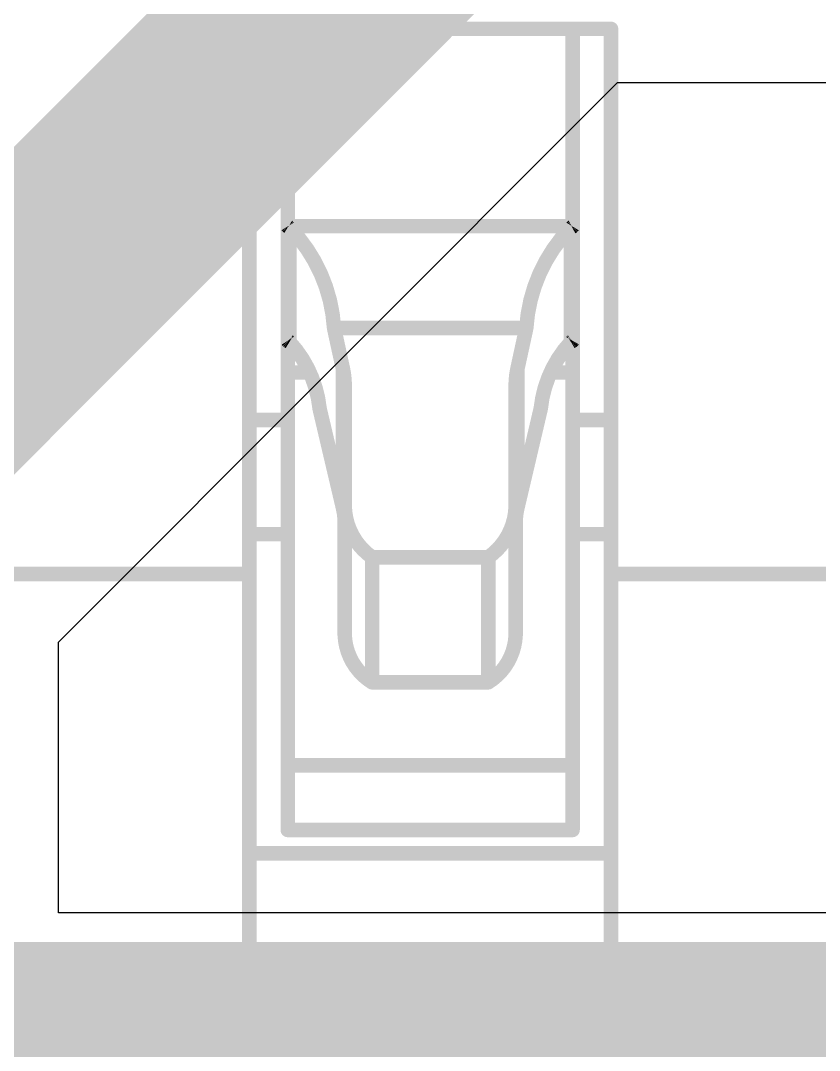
# Model space of a CAD drawing. Header units: inches. Extents: x -6 to 5433, y -4 to 5447.
# Drawn here: x 10.76 to 11.462, y 26.502 to 27.405 of the extents above; entities that cross this region are included whole.
import ezdxf

# ---------------------------------------------------------------- set-up
doc = ezdxf.new("R2010")
doc.units = ezdxf.units.IN
for name, color, linetype in [('Mechanical 4', 56, 'Continuous'), ('Top Layer', 1, 'Continuous'), ('Top Solder', 216, 'Continuous')]:
    doc.layers.add(name, color=color, linetype=linetype)

# ---------------------------------------------------------------- blocks, each defined once
blk = doc.blocks.new('QTH_030_01_L_D_A_K_TR_154')
at = {"layer": 'Top Solder'}
for points in [[(3.4959, 3.9126), (4.0041, 3.9126), (4.0041, 2.2594), (3.4959, 2.2594)], [(3.9959, 3.9126), (4.5041, 3.9126), (4.5041, 2.2594), (3.9959, 2.2594)], [(4.4959, 3.9126), (5.0041, 3.9126), (5.0041, 2.2594), (4.4959, 2.2594)]]:
    blk.add_hatch(color=216, dxfattribs=at).paths.add_polyline_path(points)

msp = doc.modelspace()

# ---------------------------------------------------------------- linework, layer by layer
at = {"layer": 'Mechanical 4'}
for points in [[(10.96115, 27.39795, 0.0127, 0.0127, 0), (11.27865, 27.39795, 0.0127, 0.0127, 0)], [(10.96115, 26.51495, 0.0127, 0.0127, 0), (10.96115, 27.39795, 0.0127, 0.0127, 0)], [(10.99491, 26.69548, 0.0127, 0.0127, 0), (10.99491, 27.39795, 0.0127, 0.0127, 0)], [(11.24491, 26.69548, 0.0127, 0.0127, 0), (11.24491, 27.39795, 0.0127, 0.0127, 0)], [(11.27865, 26.51495, 0.0127, 0.0127, 0), (11.27865, 27.39795, 0.0127, 0.0127, 0)], [(10.995, 27.22461, 0.0127, 0.0127, -0.032605), (10.9949, 27.22475, 0.0127, 0.0127, 0)], [(10.99491, 27.22495, 0.0127, 0.0127, 0), (11.24491, 27.22495, 0.0127, 0.0127, 0)], [(10.99507, 27.22454, 0.0127, 0.0127, -0.028288), (10.995, 27.22461, 0.0127, 0.0127, 0)], [(10.99516, 27.22446, 0.0127, 0.0127, -0.026751), (10.99507, 27.22454, 0.0127, 0.0127, 0)], [(10.99529, 27.22437, 0.0127, 0.0127, -0.021994), (10.99516, 27.22446, 0.0127, 0.0127, 0)], [(10.99546, 27.22428, 0.0127, 0.0127, -0.016687), (10.99529, 27.22437, 0.0127, 0.0127, 0)], [(10.99566, 27.22417, 0.0127, 0.0127, -0.009376), (10.99545, 27.22428, 0.0127, 0.0127, 0)], [(10.9959, 27.22406, 0.0127, 0.0127, -0.005205), (10.99566, 27.22417, 0.0127, 0.0127, 0)], [(10.9959, 27.22406, 0.0127, 0.0127, 0), (10.99616, 27.22394, 0.0127, 0.0127, 0)], [(10.99616, 27.22394, 0.0127, 0.0127, 0), (10.99642, 27.22382, 0.0127, 0.0127, 0)], [(10.99642, 27.12344, 0.0127, 0.0127, 0), (10.99642, 27.22382, 0.0127, 0.0127, 0)], [(10.99642, 27.22382, 0.0127, 0.0127, -0.179894), (11.03553, 27.13571, 0.0127, 0.0127, 0)], [(11.20428, 27.13571, 0.0127, 0.0127, -0.179894), (11.24339, 27.22382, 0.0127, 0.0127, 0)], [(11.24339, 27.22382, 0.0127, 0.0127, 0), (11.2439, 27.22405, 0.0127, 0.0127, 0)], [(11.24339, 27.12344, 0.0127, 0.0127, 0), (11.24339, 27.22382, 0.0127, 0.0127, 0)], [(11.2439, 27.22405, 0.0127, 0.0127, 0), (11.24413, 27.22416, 0.0127, 0.0127, 0)], [(11.24434, 27.22427, 0.0127, 0.0127, -0.00707), (11.24413, 27.22416, 0.0127, 0.0127, 0)], [(11.24452, 27.22437, 0.0127, 0.0127, -0.012209), (11.24434, 27.22427, 0.0127, 0.0127, 0)], [(11.24466, 27.22446, 0.0127, 0.0127, -0.02262), (11.24452, 27.22437, 0.0127, 0.0127, 0)], [(11.24476, 27.22454, 0.0127, 0.0127, -0.031881), (11.24466, 27.22446, 0.0127, 0.0127, 0)], [(11.24482, 27.22461, 0.0127, 0.0127, -0.037446), (11.24476, 27.22454, 0.0127, 0.0127, 0)], [(11.24487, 27.22468, 0.0127, 0.0127, -0.032689), (11.24482, 27.22461, 0.0127, 0.0127, 0)], [(11.2449, 27.22475, 0.0127, 0.0127, -0.013234), (11.24487, 27.22468, 0.0127, 0.0127, 0)], [(11.03553, 27.13571, 0.0127, 0.0127, 0), (11.20428, 27.13571, 0.0127, 0.0127, 0)], [(11.03553, 27.13571, 0.0127, 0.0127, 0), (11.04339, 27.09962, 0.0127, 0.0127, 0)], [(11.19642, 27.09962, 0.0127, 0.0127, 0), (11.20428, 27.13571, 0.0127, 0.0127, 0)], [(10.995, 27.12449, 0.0127, 0.0127, -0.028597), (10.9949, 27.12468, 0.0127, 0.0127, 0)], [(10.99516, 27.1243, 0.0127, 0.0127, -0.054321), (10.995, 27.1245, 0.0127, 0.0127, 0)], [(10.99529, 27.12418, 0.0127, 0.0127, -0.023386), (10.99516, 27.12429, 0.0127, 0.0127, 0)], [(10.99545, 27.12405, 0.0127, 0.0127, -0.018562), (10.99529, 27.12418, 0.0127, 0.0127, 0)], [(10.99566, 27.12391, 0.0127, 0.0127, -0.010737), (10.99545, 27.12405, 0.0127, 0.0127, 0)], [(10.9959, 27.12376, 0.0127, 0.0127, -0.006055), (10.99566, 27.12391, 0.0127, 0.0127, 0)], [(10.9959, 27.12376, 0.0127, 0.0127, 0), (10.99616, 27.1236, 0.0127, 0.0127, 0)], [(10.99616, 27.1236, 0.0127, 0.0127, 0), (10.99642, 27.12344, 0.0127, 0.0127, 0)], [(10.99642, 27.12344, 0.0127, 0.0127, -0.162591), (11.02287, 27.06494, 0.0127, 0.0127, 0)], [(11.21694, 27.06494, 0.0127, 0.0127, -0.162591), (11.24339, 27.12344, 0.0127, 0.0127, 0)], [(11.24339, 27.12344, 0.0127, 0.0127, 0), (11.2439, 27.12375, 0.0127, 0.0127, 0)], [(11.24413, 27.1239, 0.0127, 0.0127, -0.004821), (11.2439, 27.12375, 0.0127, 0.0127, 0)], [(11.24434, 27.12405, 0.0127, 0.0127, -0.00812), (11.24413, 27.1239, 0.0127, 0.0127, 0)], [(11.24452, 27.12418, 0.0127, 0.0127, -0.013729), (11.24434, 27.12405, 0.0127, 0.0127, 0)], [(11.24466, 27.1243, 0.0127, 0.0127, -0.024462), (11.24452, 27.12418, 0.0127, 0.0127, 0)], [(11.24476, 27.12441, 0.0127, 0.0127, -0.032319), (11.24466, 27.1243, 0.0127, 0.0127, 0)], [(11.24482, 27.1245, 0.0127, 0.0127, -0.035041), (11.24476, 27.12441, 0.0127, 0.0127, 0)], [(11.24487, 27.12459, 0.0127, 0.0127, -0.028404), (11.24482, 27.1245, 0.0127, 0.0127, 0)], [(11.24491, 27.12468, 0.0127, 0.0127, -0.011022), (11.24487, 27.12459, 0.0127, 0.0127, 0)], [(10.99491, 27.09661, 0.0127, 0.0127, 0), (11.01357, 27.09661, 0.0127, 0.0127, 0)], [(11.04339, 26.97766, 0.0127, 0.0127, 0), (11.04339, 27.09962, 0.0127, 0.0127, 0)], [(11.04339, 27.09962, 0.0127, 0.0127, -0.053658), (11.04491, 27.08554, 0.0127, 0.0127, 0)], [(11.19491, 27.08554, 0.0127, 0.0127, -0.053658), (11.19642, 27.09962, 0.0127, 0.0127, 0)], [(11.19642, 26.97766, 0.0127, 0.0127, 0), (11.19642, 27.09962, 0.0127, 0.0127, 0)], [(11.22624, 27.09661, 0.0127, 0.0127, 0), (11.24491, 27.09661, 0.0127, 0.0127, 0)], [(11.04491, 26.86619, 0.0127, 0.0127, 0), (11.04491, 27.08554, 0.0127, 0.0127, 0)], [(11.19491, 26.86619, 0.0127, 0.0127, 0), (11.19491, 27.08554, 0.0127, 0.0127, 0)], [(11.02286, 27.06495, 0.0127, 0.0127, 0), (11.04339, 26.97766, 0.0127, 0.0127, 0)], [(11.19642, 26.97766, 0.0127, 0.0127, 0), (11.21694, 27.06495, 0.0127, 0.0127, 0)], [(10.96115, 27.05494, 0.0127, 0.0127, 0), (10.99491, 27.05494, 0.0127, 0.0127, 0)], [(11.24491, 27.05494, 0.0127, 0.0127, 0), (11.27865, 27.05494, 0.0127, 0.0127, 0)], [(11.04339, 26.97766, 0.0127, 0.0127, -0.057864), (11.04491, 26.96463, 0.0127, 0.0127, 0)], [(11.06891, 26.93461, 0.0127, 0.0127, -0.23748), (11.04491, 26.97918, 0.0127, 0.0127, 0)], [(11.19491, 26.97918, 0.0127, 0.0127, -0.23748), (11.1709, 26.93461, 0.0127, 0.0127, 0)], [(11.19491, 26.96463, 0.0127, 0.0127, -0.057864), (11.19642, 26.97766, 0.0127, 0.0127, 0)], [(10.96115, 26.95494, 0.0127, 0.0127, 0), (10.99491, 26.95494, 0.0127, 0.0127, 0)], [(11.24491, 26.95494, 0.0127, 0.0127, 0), (11.27865, 26.95494, 0.0127, 0.0127, 0)], [(11.06892, 26.93461, 0.0127, 0.0127, 0), (11.17089, 26.93461, 0.0127, 0.0127, 0)], [(11.06892, 26.82495, 0.0127, 0.0127, 0), (11.06892, 26.93461, 0.0127, 0.0127, 0)], [(11.17089, 26.82495, 0.0127, 0.0127, 0), (11.17089, 26.93461, 0.0127, 0.0127, 0)], [(10.64365, 26.91995, 0.0127, 0.0127, 0), (10.96115, 26.91995, 0.0127, 0.0127, 0)], [(11.27865, 26.91995, 0.0127, 0.0127, 0), (11.59615, 26.91995, 0.0127, 0.0127, 0)], [(11.06891, 26.82495, 0.0127, 0.0127, -0.247377), (11.04491, 26.8662, 0.0127, 0.0127, 0)], [(11.19491, 26.8662, 0.0127, 0.0127, -0.247377), (11.1709, 26.82495, 0.0127, 0.0127, 0)], [(11.06892, 26.82495, 0.0127, 0.0127, 0), (11.17089, 26.82495, 0.0127, 0.0127, 0)], [(10.99491, 26.75215, 0.0127, 0.0127, 0), (11.24491, 26.75215, 0.0127, 0.0127, 0)], [(10.99491, 26.69548, 0.0127, 0.0127, 0), (11.24491, 26.69548, 0.0127, 0.0127, 0)], [(10.96115, 26.67495, 0.0127, 0.0127, 0), (11.27865, 26.67495, 0.0127, 0.0127, 0)], [(10.96115, 26.51495, 0.0127, 0.0127, 0), (11.27865, 26.51495, 0.0127, 0.0127, 0)]]:
    msp.add_lwpolyline(points, format="xyseb", dxfattribs=at)
for points in [[(10.95798, 27.39795, 0.00635, 0.00635, 1), (10.96433, 27.39795, 0.00635, 0.00635, 1)], [(10.95798, 27.39795, 0.00635, 0.00635, 1), (10.96433, 27.39795, 0.00635, 0.00635, 1)], [(10.99173, 27.39795, 0.00635, 0.00635, 1), (10.99808, 27.39795, 0.00635, 0.00635, 1)], [(11.24173, 27.39795, 0.00635, 0.00635, 1), (11.24808, 27.39795, 0.00635, 0.00635, 1)], [(11.27548, 27.39795, 0.00635, 0.00635, 1), (11.28183, 27.39795, 0.00635, 0.00635, 1)], [(11.27548, 27.39795, 0.00635, 0.00635, 1), (11.28183, 27.39795, 0.00635, 0.00635, 1)], [(10.99173, 27.22475, 0.00635, 0.00635, 1), (10.99808, 27.22475, 0.00635, 0.00635, 1)], [(10.99173, 27.22495, 0.00635, 0.00635, 1), (10.99808, 27.22495, 0.00635, 0.00635, 1)], [(10.99183, 27.22461, 0.00635, 0.00635, 1), (10.99818, 27.22461, 0.00635, 0.00635, 1)], [(10.99182, 27.22461, 0.00635, 0.00635, 1), (10.99817, 27.22461, 0.00635, 0.00635, 1)], [(10.9919, 27.22454, 0.00635, 0.00635, 1), (10.99825, 27.22454, 0.00635, 0.00635, 1)], [(10.9919, 27.22454, 0.00635, 0.00635, 1), (10.99825, 27.22454, 0.00635, 0.00635, 1)], [(10.99199, 27.22446, 0.00635, 0.00635, 1), (10.99834, 27.22446, 0.00635, 0.00635, 1)], [(10.99199, 27.22446, 0.00635, 0.00635, 1), (10.99834, 27.22446, 0.00635, 0.00635, 1)], [(10.99211, 27.22437, 0.00635, 0.00635, 1), (10.99846, 27.22437, 0.00635, 0.00635, 1)], [(10.99211, 27.22437, 0.00635, 0.00635, 1), (10.99846, 27.22437, 0.00635, 0.00635, 1)], [(10.99228, 27.22428, 0.00635, 0.00635, 1), (10.99863, 27.22428, 0.00635, 0.00635, 1)], [(10.99228, 27.22428, 0.00635, 0.00635, 1), (10.99863, 27.22428, 0.00635, 0.00635, 1)], [(10.99249, 27.22417, 0.00635, 0.00635, 1), (10.99883, 27.22417, 0.00635, 0.00635, 1)], [(10.99249, 27.22417, 0.00635, 0.00635, 1), (10.99883, 27.22417, 0.00635, 0.00635, 1)], [(10.99272, 27.22406, 0.00635, 0.00635, 1), (10.99907, 27.22406, 0.00635, 0.00635, 1)], [(10.99272, 27.22406, 0.00635, 0.00635, 1), (10.99907, 27.22406, 0.00635, 0.00635, 1)], [(10.99298, 27.22394, 0.00635, 0.00635, 1), (10.99933, 27.22394, 0.00635, 0.00635, 1)], [(10.99298, 27.22394, 0.00635, 0.00635, 1), (10.99933, 27.22394, 0.00635, 0.00635, 1)], [(10.99325, 27.22382, 0.00635, 0.00635, 1), (10.9996, 27.22382, 0.00635, 0.00635, 1)], [(10.99325, 27.22382, 0.00635, 0.00635, 1), (10.9996, 27.22382, 0.00635, 0.00635, 1)], [(10.99325, 27.22382, 0.00635, 0.00635, 1), (10.9996, 27.22382, 0.00635, 0.00635, 1)], [(11.24021, 27.22382, 0.00635, 0.00635, 1), (11.24656, 27.22382, 0.00635, 0.00635, 1)], [(11.24021, 27.22382, 0.00635, 0.00635, 1), (11.24656, 27.22382, 0.00635, 0.00635, 1)], [(11.24021, 27.22382, 0.00635, 0.00635, 1), (11.24656, 27.22382, 0.00635, 0.00635, 1)], [(11.24072, 27.22405, 0.00635, 0.00635, 1), (11.24707, 27.22405, 0.00635, 0.00635, 1)], [(11.24072, 27.22405, 0.00635, 0.00635, 1), (11.24707, 27.22405, 0.00635, 0.00635, 1)], [(11.24096, 27.22416, 0.00635, 0.00635, 1), (11.24731, 27.22416, 0.00635, 0.00635, 1)], [(11.24096, 27.22416, 0.00635, 0.00635, 1), (11.24731, 27.22416, 0.00635, 0.00635, 1)], [(11.24117, 27.22427, 0.00635, 0.00635, 1), (11.24752, 27.22427, 0.00635, 0.00635, 1)], [(11.24117, 27.22427, 0.00635, 0.00635, 1), (11.24752, 27.22427, 0.00635, 0.00635, 1)], [(11.24135, 27.22437, 0.00635, 0.00635, 1), (11.2477, 27.22437, 0.00635, 0.00635, 1)], [(11.24134, 27.22437, 0.00635, 0.00635, 1), (11.24769, 27.22437, 0.00635, 0.00635, 1)], [(11.24148, 27.22446, 0.00635, 0.00635, 1), (11.24783, 27.22446, 0.00635, 0.00635, 1)], [(11.24149, 27.22446, 0.00635, 0.00635, 1), (11.24784, 27.22446, 0.00635, 0.00635, 1)], [(11.24158, 27.22454, 0.00635, 0.00635, 1), (11.24793, 27.22454, 0.00635, 0.00635, 1)], [(11.24158, 27.22454, 0.00635, 0.00635, 1), (11.24793, 27.22454, 0.00635, 0.00635, 1)], [(11.24165, 27.22461, 0.00635, 0.00635, 1), (11.248, 27.22461, 0.00635, 0.00635, 1)], [(11.24165, 27.22461, 0.00635, 0.00635, 1), (11.248, 27.22461, 0.00635, 0.00635, 1)], [(11.24169, 27.22468, 0.00635, 0.00635, 1), (11.24804, 27.22468, 0.00635, 0.00635, 1)], [(11.24169, 27.22468, 0.00635, 0.00635, 1), (11.24804, 27.22468, 0.00635, 0.00635, 1)], [(11.24173, 27.22475, 0.00635, 0.00635, 1), (11.24808, 27.22475, 0.00635, 0.00635, 1)], [(11.24173, 27.22495, 0.00635, 0.00635, 1), (11.24808, 27.22495, 0.00635, 0.00635, 1)], [(11.03236, 27.13571, 0.00635, 0.00635, 1), (11.03871, 27.13571, 0.00635, 0.00635, 1)], [(11.03236, 27.13571, 0.00635, 0.00635, 1), (11.03871, 27.13571, 0.00635, 0.00635, 1)], [(11.03236, 27.13571, 0.00635, 0.00635, 1), (11.03871, 27.13571, 0.00635, 0.00635, 1)], [(11.2011, 27.13571, 0.00635, 0.00635, 1), (11.20745, 27.13571, 0.00635, 0.00635, 1)], [(11.2011, 27.13571, 0.00635, 0.00635, 1), (11.20745, 27.13571, 0.00635, 0.00635, 1)], [(11.2011, 27.13571, 0.00635, 0.00635, 1), (11.20745, 27.13571, 0.00635, 0.00635, 1)], [(10.99173, 27.12468, 0.00635, 0.00635, 1), (10.99808, 27.12468, 0.00635, 0.00635, 1)], [(10.99183, 27.1245, 0.00635, 0.00635, 1), (10.99818, 27.1245, 0.00635, 0.00635, 1)], [(10.99183, 27.12449, 0.00635, 0.00635, 1), (10.99818, 27.12449, 0.00635, 0.00635, 1)], [(10.99199, 27.1243, 0.00635, 0.00635, 1), (10.99834, 27.1243, 0.00635, 0.00635, 1)], [(10.99199, 27.12429, 0.00635, 0.00635, 1), (10.99834, 27.12429, 0.00635, 0.00635, 1)], [(10.99211, 27.12418, 0.00635, 0.00635, 1), (10.99846, 27.12418, 0.00635, 0.00635, 1)], [(10.99211, 27.12418, 0.00635, 0.00635, 1), (10.99846, 27.12418, 0.00635, 0.00635, 1)], [(10.99228, 27.12405, 0.00635, 0.00635, 1), (10.99863, 27.12405, 0.00635, 0.00635, 1)], [(10.99228, 27.12405, 0.00635, 0.00635, 1), (10.99863, 27.12405, 0.00635, 0.00635, 1)], [(10.99249, 27.12391, 0.00635, 0.00635, 1), (10.99884, 27.12391, 0.00635, 0.00635, 1)], [(10.99249, 27.12391, 0.00635, 0.00635, 1), (10.99883, 27.12391, 0.00635, 0.00635, 1)], [(10.99272, 27.12376, 0.00635, 0.00635, 1), (10.99907, 27.12376, 0.00635, 0.00635, 1)], [(10.99272, 27.12376, 0.00635, 0.00635, 1), (10.99907, 27.12376, 0.00635, 0.00635, 1)], [(10.99298, 27.1236, 0.00635, 0.00635, 1), (10.99933, 27.1236, 0.00635, 0.00635, 1)], [(10.99298, 27.1236, 0.00635, 0.00635, 1), (10.99933, 27.1236, 0.00635, 0.00635, 1)], [(10.99325, 27.12344, 0.00635, 0.00635, 1), (10.9996, 27.12344, 0.00635, 0.00635, 1)], [(10.99325, 27.12344, 0.00635, 0.00635, 1), (10.9996, 27.12344, 0.00635, 0.00635, 1)], [(10.99325, 27.12344, 0.00635, 0.00635, 1), (10.9996, 27.12344, 0.00635, 0.00635, 1)], [(11.24021, 27.12344, 0.00635, 0.00635, 1), (11.24656, 27.12344, 0.00635, 0.00635, 1)], [(11.24021, 27.12344, 0.00635, 0.00635, 1), (11.24656, 27.12344, 0.00635, 0.00635, 1)], [(11.24021, 27.12344, 0.00635, 0.00635, 1), (11.24656, 27.12344, 0.00635, 0.00635, 1)], [(11.24072, 27.12375, 0.00635, 0.00635, 1), (11.24707, 27.12375, 0.00635, 0.00635, 1)], [(11.24072, 27.12375, 0.00635, 0.00635, 1), (11.24707, 27.12375, 0.00635, 0.00635, 1)], [(11.24096, 27.1239, 0.00635, 0.00635, 1), (11.24731, 27.1239, 0.00635, 0.00635, 1)], [(11.24096, 27.1239, 0.00635, 0.00635, 1), (11.24731, 27.1239, 0.00635, 0.00635, 1)], [(11.24117, 27.12405, 0.00635, 0.00635, 1), (11.24752, 27.12405, 0.00635, 0.00635, 1)], [(11.24117, 27.12405, 0.00635, 0.00635, 1), (11.24752, 27.12405, 0.00635, 0.00635, 1)], [(11.24135, 27.12418, 0.00635, 0.00635, 1), (11.2477, 27.12418, 0.00635, 0.00635, 1)], [(11.24134, 27.12418, 0.00635, 0.00635, 1), (11.24769, 27.12418, 0.00635, 0.00635, 1)], [(11.24148, 27.1243, 0.00635, 0.00635, 1), (11.24783, 27.1243, 0.00635, 0.00635, 1)], [(11.24148, 27.1243, 0.00635, 0.00635, 1), (11.24783, 27.1243, 0.00635, 0.00635, 1)], [(11.24158, 27.12441, 0.00635, 0.00635, 1), (11.24793, 27.12441, 0.00635, 0.00635, 1)], [(11.24158, 27.12441, 0.00635, 0.00635, 1), (11.24793, 27.12441, 0.00635, 0.00635, 1)], [(11.24165, 27.1245, 0.00635, 0.00635, 1), (11.248, 27.1245, 0.00635, 0.00635, 1)], [(11.24165, 27.1245, 0.00635, 0.00635, 1), (11.248, 27.1245, 0.00635, 0.00635, 1)], [(11.24169, 27.12459, 0.00635, 0.00635, 1), (11.24804, 27.12459, 0.00635, 0.00635, 1)], [(11.24169, 27.12459, 0.00635, 0.00635, 1), (11.24804, 27.12459, 0.00635, 0.00635, 1)], [(11.24173, 27.12468, 0.00635, 0.00635, 1), (11.24808, 27.12468, 0.00635, 0.00635, 1)], [(10.99173, 27.09661, 0.00635, 0.00635, 1), (10.99808, 27.09661, 0.00635, 0.00635, 1)], [(11.01039, 27.09661, 0.00635, 0.00635, 1), (11.01674, 27.09661, 0.00635, 0.00635, 1)], [(11.04021, 27.09962, 0.00635, 0.00635, 1), (11.04656, 27.09962, 0.00635, 0.00635, 1)], [(11.04021, 27.09962, 0.00635, 0.00635, 1), (11.04656, 27.09962, 0.00635, 0.00635, 1)], [(11.04021, 27.09962, 0.00635, 0.00635, 1), (11.04656, 27.09962, 0.00635, 0.00635, 1)], [(11.19325, 27.09962, 0.00635, 0.00635, 1), (11.1996, 27.09962, 0.00635, 0.00635, 1)], [(11.19325, 27.09962, 0.00635, 0.00635, 1), (11.1996, 27.09962, 0.00635, 0.00635, 1)], [(11.19325, 27.09962, 0.00635, 0.00635, 1), (11.1996, 27.09962, 0.00635, 0.00635, 1)], [(11.22307, 27.09661, 0.00635, 0.00635, 1), (11.22942, 27.09661, 0.00635, 0.00635, 1)], [(11.24173, 27.09661, 0.00635, 0.00635, 1), (11.24808, 27.09661, 0.00635, 0.00635, 1)], [(11.04173, 27.08554, 0.00635, 0.00635, 1), (11.04808, 27.08554, 0.00635, 0.00635, 1)], [(11.04173, 27.08554, 0.00635, 0.00635, 1), (11.04808, 27.08554, 0.00635, 0.00635, 1)], [(11.19173, 27.08554, 0.00635, 0.00635, 1), (11.19808, 27.08554, 0.00635, 0.00635, 1)], [(11.19173, 27.08554, 0.00635, 0.00635, 1), (11.19808, 27.08554, 0.00635, 0.00635, 1)], [(11.01969, 27.06495, 0.00635, 0.00635, 1), (11.02604, 27.06495, 0.00635, 0.00635, 1)], [(11.01969, 27.06494, 0.00635, 0.00635, 1), (11.02604, 27.06494, 0.00635, 0.00635, 1)], [(11.21377, 27.06495, 0.00635, 0.00635, 1), (11.22012, 27.06495, 0.00635, 0.00635, 1)], [(11.21377, 27.06494, 0.00635, 0.00635, 1), (11.22012, 27.06494, 0.00635, 0.00635, 1)], [(10.95798, 27.05494, 0.00635, 0.00635, 1), (10.96433, 27.05494, 0.00635, 0.00635, 1)], [(10.99173, 27.05494, 0.00635, 0.00635, 1), (10.99808, 27.05494, 0.00635, 0.00635, 1)], [(11.24173, 27.05494, 0.00635, 0.00635, 1), (11.24808, 27.05494, 0.00635, 0.00635, 1)], [(11.27548, 27.05494, 0.00635, 0.00635, 1), (11.28183, 27.05494, 0.00635, 0.00635, 1)], [(11.04021, 26.97766, 0.00635, 0.00635, 1), (11.04656, 26.97766, 0.00635, 0.00635, 1)], [(11.04021, 26.97766, 0.00635, 0.00635, 1), (11.04656, 26.97766, 0.00635, 0.00635, 1)], [(11.04021, 26.97766, 0.00635, 0.00635, 1), (11.04656, 26.97766, 0.00635, 0.00635, 1)], [(11.04173, 26.97918, 0.00635, 0.00635, 1), (11.04808, 26.97918, 0.00635, 0.00635, 1)], [(11.19173, 26.97918, 0.00635, 0.00635, 1), (11.19808, 26.97918, 0.00635, 0.00635, 1)], [(11.19325, 26.97766, 0.00635, 0.00635, 1), (11.1996, 26.97766, 0.00635, 0.00635, 1)], [(11.19325, 26.97766, 0.00635, 0.00635, 1), (11.1996, 26.97766, 0.00635, 0.00635, 1)], [(11.19325, 26.97766, 0.00635, 0.00635, 1), (11.1996, 26.97766, 0.00635, 0.00635, 1)], [(11.04173, 26.96463, 0.00635, 0.00635, 1), (11.04808, 26.96463, 0.00635, 0.00635, 1)], [(11.19173, 26.96463, 0.00635, 0.00635, 1), (11.19808, 26.96463, 0.00635, 0.00635, 1)], [(10.95798, 26.95494, 0.00635, 0.00635, 1), (10.96433, 26.95494, 0.00635, 0.00635, 1)], [(10.99173, 26.95494, 0.00635, 0.00635, 1), (10.99808, 26.95494, 0.00635, 0.00635, 1)], [(11.24173, 26.95494, 0.00635, 0.00635, 1), (11.24808, 26.95494, 0.00635, 0.00635, 1)], [(11.27548, 26.95494, 0.00635, 0.00635, 1), (11.28183, 26.95494, 0.00635, 0.00635, 1)], [(11.06574, 26.93461, 0.00635, 0.00635, 1), (11.07209, 26.93461, 0.00635, 0.00635, 1)], [(11.06574, 26.93461, 0.00635, 0.00635, 1), (11.07209, 26.93461, 0.00635, 0.00635, 1)], [(11.06574, 26.93461, 0.00635, 0.00635, 1), (11.07209, 26.93461, 0.00635, 0.00635, 1)], [(11.16772, 26.93461, 0.00635, 0.00635, 1), (11.17407, 26.93461, 0.00635, 0.00635, 1)], [(11.16772, 26.93461, 0.00635, 0.00635, 1), (11.17407, 26.93461, 0.00635, 0.00635, 1)], [(11.16772, 26.93461, 0.00635, 0.00635, 1), (11.17407, 26.93461, 0.00635, 0.00635, 1)], [(10.95798, 26.91995, 0.00635, 0.00635, 1), (10.96433, 26.91995, 0.00635, 0.00635, 1)], [(11.27548, 26.91995, 0.00635, 0.00635, 1), (11.28183, 26.91995, 0.00635, 0.00635, 1)], [(11.04173, 26.8662, 0.00635, 0.00635, 1), (11.04808, 26.8662, 0.00635, 0.00635, 1)], [(11.04173, 26.86619, 0.00635, 0.00635, 1), (11.04808, 26.86619, 0.00635, 0.00635, 1)], [(11.19173, 26.8662, 0.00635, 0.00635, 1), (11.19808, 26.8662, 0.00635, 0.00635, 1)], [(11.19173, 26.86619, 0.00635, 0.00635, 1), (11.19808, 26.86619, 0.00635, 0.00635, 1)], [(11.06574, 26.82495, 0.00635, 0.00635, 1), (11.07209, 26.82495, 0.00635, 0.00635, 1)], [(11.06574, 26.82495, 0.00635, 0.00635, 1), (11.07209, 26.82495, 0.00635, 0.00635, 1)], [(11.06574, 26.82495, 0.00635, 0.00635, 1), (11.07209, 26.82495, 0.00635, 0.00635, 1)], [(11.16772, 26.82495, 0.00635, 0.00635, 1), (11.17407, 26.82495, 0.00635, 0.00635, 1)], [(11.16772, 26.82495, 0.00635, 0.00635, 1), (11.17407, 26.82495, 0.00635, 0.00635, 1)], [(11.16772, 26.82495, 0.00635, 0.00635, 1), (11.17407, 26.82495, 0.00635, 0.00635, 1)], [(10.99173, 26.75215, 0.00635, 0.00635, 1), (10.99808, 26.75215, 0.00635, 0.00635, 1)], [(11.24173, 26.75215, 0.00635, 0.00635, 1), (11.24808, 26.75215, 0.00635, 0.00635, 1)], [(10.99173, 26.69548, 0.00635, 0.00635, 1), (10.99808, 26.69548, 0.00635, 0.00635, 1)], [(10.99173, 26.69548, 0.00635, 0.00635, 1), (10.99808, 26.69548, 0.00635, 0.00635, 1)], [(11.24173, 26.69548, 0.00635, 0.00635, 1), (11.24808, 26.69548, 0.00635, 0.00635, 1)], [(11.24173, 26.69548, 0.00635, 0.00635, 1), (11.24808, 26.69548, 0.00635, 0.00635, 1)], [(10.95798, 26.67495, 0.00635, 0.00635, 1), (10.96433, 26.67495, 0.00635, 0.00635, 1)], [(11.27548, 26.67495, 0.00635, 0.00635, 1), (11.28183, 26.67495, 0.00635, 0.00635, 1)], [(10.95798, 26.51495, 0.00635, 0.00635, 1), (10.96433, 26.51495, 0.00635, 0.00635, 1)], [(10.95798, 26.51495, 0.00635, 0.00635, 1), (10.96433, 26.51495, 0.00635, 0.00635, 1)], [(11.27548, 26.51495, 0.00635, 0.00635, 1), (11.28183, 26.51495, 0.00635, 0.00635, 1)], [(11.27548, 26.51495, 0.00635, 0.00635, 1), (11.28183, 26.51495, 0.00635, 0.00635, 1)]]:
    msp.add_lwpolyline(points, format="xyseb", close=True, dxfattribs=at)
at = {"layer": 'Top Layer'}
for p, q in [((10.79368, 26.8601), (11.28445, 27.35087)), ((11.28445, 27.35087), (11.54246, 27.35087)), ((10.79368, 26.62275), (10.79368, 26.8601)), ((14.8401, 26.62275), (10.79368, 26.62275))]:
    msp.add_line(p, q, dxfattribs=at)
msp.add_lwpolyline([(10.5606, 26.95664, 0.2032, 0.2032, 0), (11.1879, 27.58395, 0.2032, 0.2032, 0)], format="xyseb", dxfattribs=at)

# ---------------------------------------------------------------- block references
at = {"rotation": 180}
msp.add_blockref('QTH_030_01_L_D_A_K_TR_154', (15.3106, 28.85675), dxfattribs=at)

doc.saveas('drawing.dxf')
